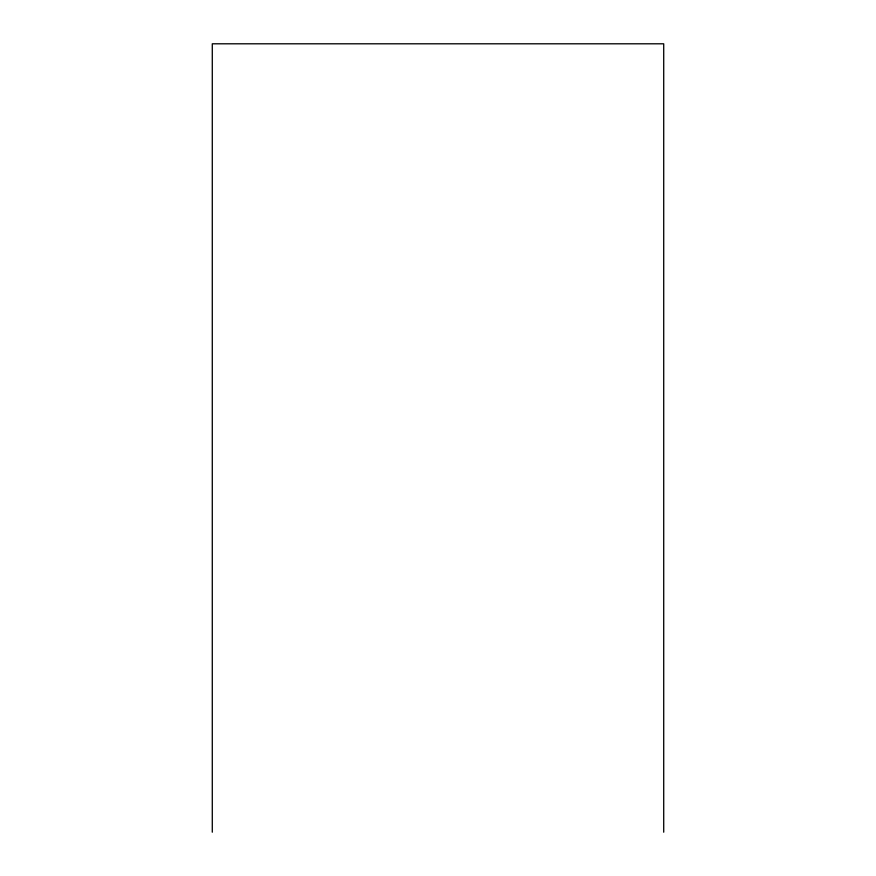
<?xml version="1.0" encoding="UTF-8"?>
<svg xmlns="http://www.w3.org/2000/svg" width="876" height="876" viewBox="0 0 876 876"><rect width="100%" height="100%" fill="white"/><g stroke="black" fill="none" stroke-linecap="round" stroke-linejoin="round"><path stroke-width="1.31" d="M663.712 832.2L663.712 43.8L212.288 43.8L212.288 832.2"/></g></svg>
